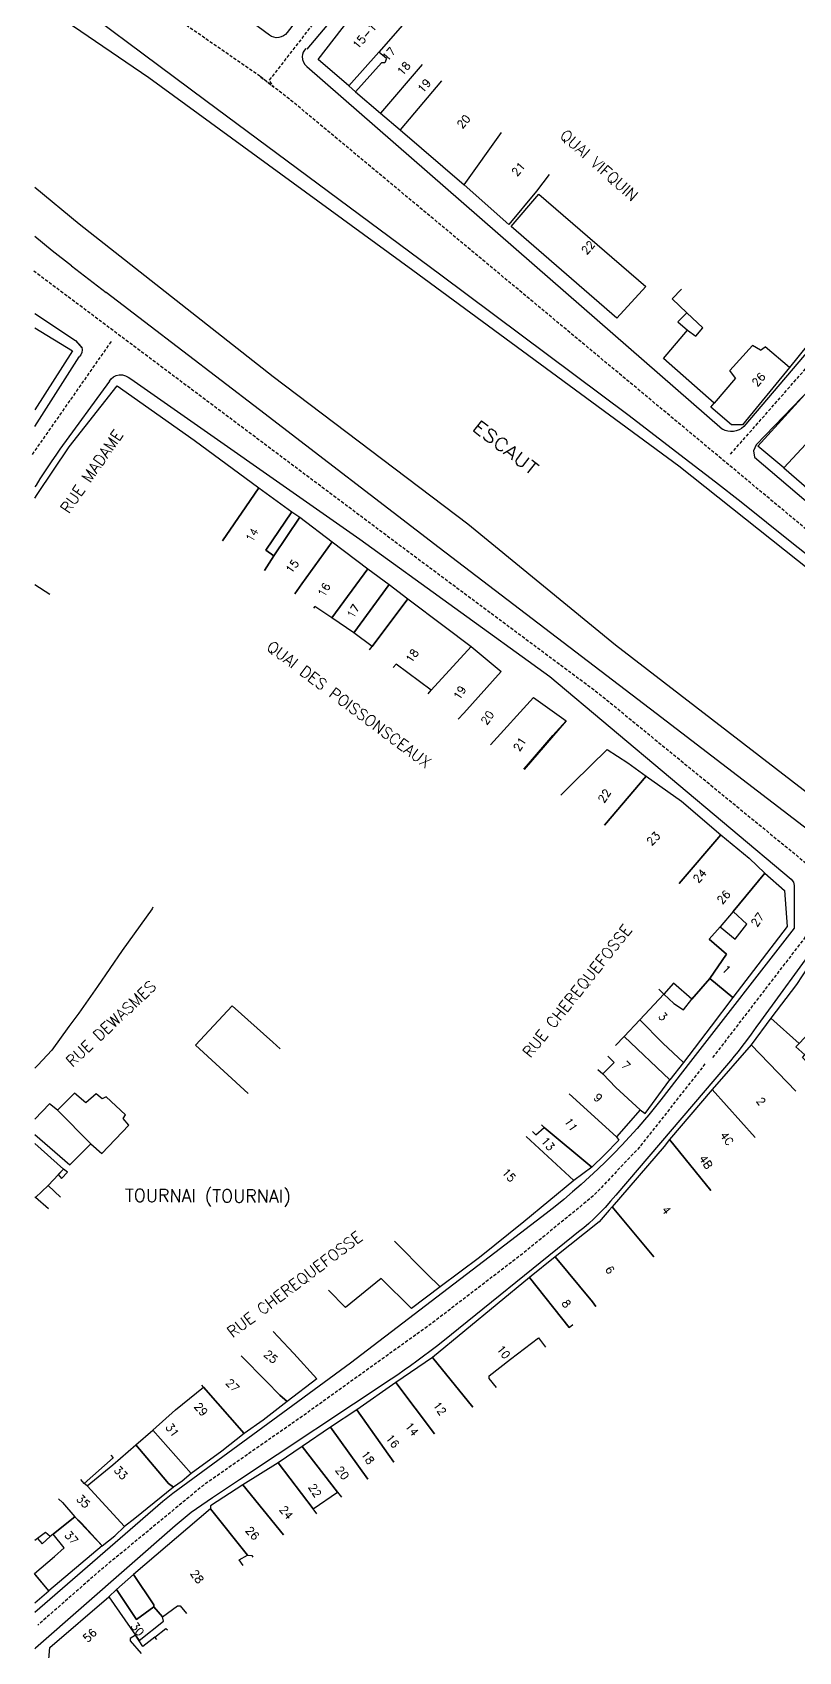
# Model space of a CAD drawing. Header units: millimetres. Extents: x 80999 to 82003, y 144000 to 145000.
# Drawn here: x 80999.6 to 81119.2, y 144166.1 to 144418.9 of the extents above; entities that cross this region are included whole.
import ezdxf
from ezdxf.enums import TextEntityAlignment as Align

# ---------------------------------------------------------------- set-up
doc = ezdxf.new("R2010")
doc.units = ezdxf.units.MM
doc.linetypes.add('DASHED', pattern=[0.75, 0.5, -0.25])
for name, color, linetype in [('W0001', 6, 'DASHED'), ('W0008', 7, 'CONTINUOUS'), ('W0100', 7, 'CONTINUOUS'), ('W0500', 5, 'DASHED'), ('W0515', 5, 'CONTINUOUS'), ('W0980', 7, 'CONTINUOUS'), ('W0989', 7, 'CONTINUOUS'), ('W0991', 7, 'CONTINUOUS')]:
    doc.layers.add(name, color=color, linetype=linetype)
doc.styles.get("Standard").update_dxf_attribs({"font": 'romans.shx', "width": 0.85})

msp = doc.modelspace()

# ---------------------------------------------------------------- linework, layer by layer
at = {"layer": 'W0001', "flags": 128}
for points in [[(81142.91, 144322.63), (81141.32, 144323.91), (81040.12, 144408.22), (81035.14, 144412.09), (81037.26, 144410.43), (81036.63, 144411.46), (81057.7, 144438.67), (81092.34, 144483.98), (81119.31, 144520.12), (81132.68, 144542.88), (81144.81, 144568.38)], [(81108.59, 144353.07), (81130.27, 144377.74), (81155.37, 144408.35), (81177.3, 144439.62), (81189.85, 144459.19), (81201.73, 144475.55), (81217.77, 144502.13), (81225.41, 144517.88), (81237.13, 144542.3)], [(81035.14, 144412.09), (81000.74, 144435.9)], [(80999.82, 144381.73), (81057.07, 144338.78), (81087.9, 144315.81), (81121.92, 144287.94), (81130.94, 144279.26), (81152, 144258.2)], [(80999.62, 144353.03), (81011.96, 144370.68)], [(81105.85, 144258.83), (81124.79, 144283.5)], [(81104.6, 144257.84), (81094.37, 144244.82), (81087.11, 144237.16), (81075.99, 144228.08), (81062.03, 144217.37), (81042.03, 144203), (81026.3, 144192.02), (81009.96, 144178.53), (81000.47, 144170.19)]]:
    msp.add_lwpolyline(points, dxfattribs=at)
at = {"layer": 'W0008'}
for p, q in [((81055.02, 144431.3), (81042.44, 144416.31)), ((81005.72, 144382.47), (81011.12, 144378.34)), ((81112.59, 144354.54), (81122.59, 144364.88))]:
    msp.add_line(p, q, dxfattribs=at)
for points in [[(81071.26, 144460.27), (81039.39, 144418.92), (81039.13, 144418.63), (81038.81, 144418.4), (81038.46, 144418.23), (81038.08, 144418.13), (81037.69, 144418.12), (81037.3, 144418.19), (81036.94, 144418.33), (81036.62, 144418.53), (81001.5, 144444.38)], [(81168.51, 144430.9), (81163.43, 144423.36), (81153.63, 144409.78), (81148.47, 144403.03), (81135.93, 144387.41), (81123.7, 144372.71), (81110.66, 144357.39), (81110.32, 144357.08), (81109.92, 144356.86), (81109.49, 144356.71), (81109.06, 144356.63), (81108.61, 144356.61), (81108.17, 144356.67), (81107.75, 144356.79), (81107.35, 144356.97)], [(81000, 144428.23), (81026.71, 144408.33), (81063.35, 144381.08), (81092.57, 144359.27), (81102.24, 144351.85), (81106.24, 144348.75), (81110.23, 144345.62), (81114.2, 144342.47), (81118.15, 144339.3), (81121.11, 144336.92), (81124.06, 144334.52), (81127, 144332.11), (81129.92, 144329.67), (81134, 144326.23), (81138.06, 144322.78), (81140.87, 144320.34)], [(81042.31, 144416.41), (81042.07, 144416.15), (81041.89, 144415.85), (81041.78, 144415.51), (81041.74, 144415.16), (81041.79, 144414.72), (81041.93, 144414.3), (81042.15, 144413.93), (81042.45, 144413.61), (81080.43, 144380.48), (81107.35, 144356.98)], [(81005.72, 144382.47), (81002.72, 144384.85), (81000, 144387.05)], [(81125.47, 144290.72), (81096.97, 144312.58), (81063.13, 144338.46), (81035.05, 144360.01), (81011.12, 144378.34)], [(81000, 144375.05), (81006.36, 144370.83), (81007.38, 144369.68), (81006.38, 144370.84), (81007.35, 144369.79), (81007.4, 144369.38), (81007.34, 144368.97), (81007.17, 144368.59), (81006.92, 144368.27)], [(81000, 144357.39), (81006.92, 144368.27)], [(81011.64, 144364.5), (81011.93, 144364.86), (81012.29, 144365.16), (81012.71, 144365.36), (81013.16, 144365.46), (81013.67, 144365.45), (81014.15, 144365.31), (81014.59, 144365.09), (81014.99, 144364.83), (81050.72, 144339.79), (81080.37, 144318.37), (81118.08, 144286.67), (81118.4, 144286.21), (81118.54, 144285.7), (81118.53, 144279.03), (81102.36, 144258.2)], [(81011.64, 144364.5), (81003.91, 144353.85), (81003.26, 144352.94), (81002.64, 144352.02), (81002.02, 144351.09), (81001.41, 144350.15), (81000.79, 144349.21), (81000.18, 144348.25), (81000, 144347.97)], [(81112.59, 144354.54), (81112.15, 144353.62), (81112.35, 144352.61), (81144.89, 144324.85)], [(81122.06, 144276.59), (81113.25, 144264.5), (81112.53, 144263.51), (81111.82, 144262.51), (81111.09, 144261.52), (81110.35, 144260.54), (81109.77, 144259.8), (81109.17, 144259.06), (81108.56, 144258.32), (81107.94, 144257.6), (81090.71, 144237.35), (81089.88, 144236.39), (81089.03, 144235.44), (81088.16, 144234.51), (81087.26, 144233.62), (81086.48, 144232.92), (81085.67, 144232.25), (81084.85, 144231.59), (81084.02, 144230.94), (81063.66, 144214.5), (81062.67, 144213.71), (81061.67, 144212.94), (81060.65, 144212.18), (81059.64, 144211.43), (81058.65, 144210.71), (81057.65, 144210), (81056.65, 144209.29), (81055.63, 144208.61), (81031.93, 144192.9), (81027.73, 144190.08), (81026.89, 144189.52), (81026.06, 144188.95), (81025.23, 144188.37), (81024.42, 144187.77), (81023.78, 144187.27), (81023.14, 144186.76), (81022.52, 144186.24), (81021.9, 144185.71), (81000.09, 144166.61), (81000, 144166.51)], [(81102.36, 144258.2), (81097.72, 144252.24), (81097.09, 144251.45), (81096.46, 144250.65), (81095.82, 144249.87), (81095.17, 144249.09), (81094, 144247.76), (81092.82, 144246.44), (81091.62, 144245.15), (81090.4, 144243.87), (81089.14, 144242.62), (81087.87, 144241.4), (81086.57, 144240.19), (81085.25, 144239.01), (81083.92, 144237.84), (81082.57, 144236.68), (81081.2, 144235.56), (81079.8, 144234.46), (81071.78, 144228.33), (81049.28, 144211.11), (81039.5, 144203.9), (81021.55, 144190.77), (81019.97, 144189.51), (81000, 144172.15)]]:
    msp.add_lwpolyline(points, dxfattribs=at)
at = {"layer": 'W0100'}
for p, q in [((81044.23, 144414.72), (81056.07, 144430.04)), ((81060.31, 144423.4), (81053.71, 144415.86)), ((81053.71, 144415.86), (81049, 144410.62)), ((81054.91, 144414.85), (81053.71, 144415.86)), ((81049, 144410.62), (81044.23, 144414.72)), ((81050.07, 144409.69), (81054.09, 144414.21)), ((81060.46, 144413.95), (81053.96, 144406.35)), ((81054.64, 144414.21), (81054.09, 144414.21)), ((81054.91, 144414.85), (81054.64, 144414.21)), ((81049, 144410.62), (81050.07, 144409.69)), ((81063.46, 144411.37), (81057.01, 144403.73)), ((81050.07, 144409.69), (81053.96, 144406.35)), ((81053.96, 144406.35), (81057.01, 144403.73)), ((81057.01, 144403.73), (81067, 144395.13)), ((81067, 144395.13), (81072.85, 144403.29)), ((81147.84, 144404.09), (81117.77, 144366.6)), ((81074.01, 144388.96), (81067, 144395.13)), ((81078.29, 144394.17), (81074.01, 144388.96)), ((81074.34, 144388.61), (81078.68, 144393.68)), ((81090.83, 144374.34), (81074.34, 144388.61)), ((81112, 144370.04), (81108.46, 144366.15)), ((81113.26, 144369.33), (81112, 144370.04)), ((81113.26, 144369.33), (81113.99, 144369.85)), ((81117.77, 144366.6), (81113.99, 144369.85)), ((81106.03, 144361.04), (81098.13, 144368.02)), ((81109.34, 144364.94), (81106.03, 144361.04)), ((81109.34, 144364.94), (81108.46, 144366.15)), ((81117.77, 144366.6), (81110.45, 144357.63)), ((81105.53, 144360.42), (81106.03, 144361.04)), ((81108.75, 144357.64), (81105.53, 144360.42)), ((81110.45, 144357.63), (81108.75, 144357.64)), ((81116.92, 144350.93), (81120.88, 144347.48))]:
    msp.add_line(p, q, dxfattribs=at)
for points in [[(81080.29, 144396.76), (81078.29, 144394.17)], [(81078.68, 144393.68), (81095.36, 144379.28), (81090.83, 144374.34)], [(81101.77, 144375.16), (81099.46, 144377.33), (81100.92, 144378.83)], [(81098.13, 144368.02), (81101.85, 144372.45), (81103.15, 144371.49), (81104.29, 144372.78), (81101.77, 144375.16)], [(81101.85, 144372.45), (81103.15, 144371.49), (81104.29, 144372.78), (81101.77, 144375.16), (81100.39, 144373.75), (81101.85, 144372.45)], [(81000, 144372.81), (81005.89, 144369.23)], [(81005.89, 144369.23), (81000, 144359.99)], [(81000, 144346.19), (81000.35, 144346.75), (81005.35, 144354.22), (81012.86, 144363.73), (81024.86, 144355.28), (81034.97, 144347.8)], [(81116.92, 144350.93), (81112.85, 144354.31), (81122.34, 144364.76), (81123.27, 144364.05)], [(81127.05, 144354.28), (81123.04, 144357.56), (81116.92, 144350.93)], [(81029.31, 144339.55), (81032.95, 144344.85), (81034.97, 144347.8), (81040.13, 144344.09)], [(81034.97, 144347.8), (81032.95, 144344.85), (81029.31, 144339.55)], [(81040.13, 144344.09), (81036.07, 144338.1), (81037.3, 144337.19), (81035.83, 144334.88)], [(81035.83, 144334.88), (81037.3, 144337.19), (81041.37, 144343.23), (81046.39, 144339.4)], [(81041.37, 144343.23), (81037.3, 144337.19), (81036.07, 144338.1), (81040.13, 144344.09), (81041.37, 144343.23)], [(81046.39, 144339.4), (81041.68, 144332.82), (81040.59, 144331.26)], [(81040.59, 144331.26), (81041.68, 144332.82), (81046.39, 144339.4), (81051.99, 144335.15)], [(81051.99, 144335.15), (81046.38, 144327.52), (81043.72, 144329.3), (81043.52, 144329.03)], [(81055.28, 144332.71), (81049.78, 144325.15), (81046.38, 144327.52), (81051.99, 144335.15), (81055.28, 144332.71)], [(81002.33, 144331.18), (81000, 144332.65)], [(81058.24, 144330.5), (81052.64, 144323.02), (81049.78, 144325.15), (81055.28, 144332.71), (81058.24, 144330.5)], [(81052.25, 144322.49), (81052.64, 144323.02), (81058.24, 144330.5), (81063.91, 144326.21), (81068.13, 144323.05)], [(81068.13, 144323.05), (81061.86, 144316.19), (81056.41, 144320.28), (81055.92, 144319.73)], [(81061.37, 144315.62), (81061.86, 144316.19), (81068.13, 144323.05), (81072.77, 144319.11)], [(81072.77, 144319.11), (81066.98, 144312.62), (81066.09, 144311.66)], [(81071.1, 144307.67), (81077.84, 144315.09), (81082.92, 144311.43), (81077.07, 144304.73), (81076.33, 144303.85)], [(81071.1, 144307.67), (81077.84, 144315.09), (81082.92, 144311.43), (81076.4, 144303.8)], [(81076.33, 144303.85), (81077.07, 144304.73), (81080.84, 144309.11), (81082.92, 144311.43), (81076.4, 144303.8)], [(81082.08, 144299.82), (81084.08, 144301.79), (81089.34, 144306.94), (81092.57, 144304.84), (81095.42, 144302.78)], [(81095.42, 144302.78), (81088.9, 144295.13)], [(81088.9, 144295.13), (81095.42, 144302.78), (81100.93, 144298.89), (81107.09, 144293.62)], [(81107.09, 144293.62), (81100.55, 144286.04)], [(81100.55, 144286.04), (81107.09, 144293.62), (81111.48, 144289.97), (81113.95, 144287.63)], [(81113.95, 144287.63), (81109.02, 144281.67), (81106.95, 144279.27), (81105.25, 144277.34), (81107.97, 144274.98), (81105.36, 144271.18), (81102.56, 144267.93), (81099.71, 144270.43), (81098.18, 144268.74), (81097.38, 144269.51)], [(81108.94, 144268.22), (81105.36, 144271.18), (81107.97, 144274.98), (81105.25, 144277.34), (81106.95, 144279.27), (81109.32, 144277.35), (81111.16, 144279.66), (81109.02, 144281.67), (81113.95, 144287.63), (81116.99, 144284.94), (81117.41, 144279.29), (81108.94, 144268.22)], [(81018.44, 144282.33), (81018.33, 144282.07), (81013.61, 144275.58), (81009.79, 144269.92), (81006.86, 144265.78), (81005.29, 144263.66), (81002.67, 144260), (81000.44, 144257.67), (81000, 144257.2)], [(81130.59, 144272.99), (81124.55, 144278.16), (81120.67, 144272.97), (81118.89, 144270.23), (81114.86, 144264.96), (81119.29, 144261.05), (81120.98, 144262.82), (81130.59, 144272.99)], [(81097.38, 144269.51), (81098.18, 144268.74), (81094.44, 144264.7), (81092, 144262.14), (81090.63, 144260.71)], [(81108.94, 144268.22), (81105.56, 144263.76), (81101.24, 144258.04), (81098.03, 144261.09), (81094.44, 144264.7), (81098.18, 144268.74), (81099.74, 144267.29), (81101.24, 144266.27), (81102.56, 144267.93), (81105.36, 144271.18), (81108.94, 144268.22)], [(81033.28, 144253.23), (81025.1, 144260.75), (81030.79, 144266.9), (81037.15, 144261.22), (81038.27, 144260.2)], [(81099.1, 144255.34), (81092, 144262.14), (81094.44, 144264.7), (81098.03, 144261.09), (81101.24, 144258.04), (81099.1, 144255.34)], [(81114.86, 144264.96), (81111.83, 144260.83), (81118.77, 144253.58)], [(81121.48, 144257.08), (81119.8, 144258.83), (81120.21, 144259.27), (81118.8, 144260.49), (81119.29, 144261.05), (81114.86, 144264.96)], [(81089.43, 144259.05), (81090.44, 144258.07), (81088.64, 144256.27), (81090.69, 144254.16), (81094.46, 144250.65), (81095.29, 144250.08), (81099.1, 144255.34), (81092, 144262.14), (81099.1, 144255.34)], [(81099.1, 144255.34), (81092, 144262.14), (81090.63, 144260.71)], [(81111.83, 144260.83), (81105.72, 144253.87), (81112.45, 144246.33)], [(81118.77, 144253.58), (81111.83, 144260.83)], [(81087.88, 144256.96), (81088.64, 144256.27), (81090.69, 144254.16), (81094.46, 144250.65)], [(81105.72, 144253.87), (81099.04, 144246.05), (81105.52, 144238.08)], [(81112.45, 144246.33), (81105.72, 144253.87)], [(81003.54, 144250.62), (81002.27, 144251.6), (81000, 144249.2)], [(81006.21, 144253.27), (81003.54, 144250.62), (81008.74, 144245.34), (81010.45, 144243.84), (81014.65, 144248.3), (81013.78, 144249.29), (81014.16, 144249.91), (81011.15, 144252.7), (81010.51, 144252.38), (81009.55, 144253.18), (81007.94, 144251.77), (81006.21, 144253.27)], [(81094.46, 144250.65), (81090.79, 144246.45), (81083.38, 144253.18)], [(81083.38, 144253.18), (81090.79, 144246.45), (81091.18, 144245.95), (81088.94, 144243.65), (81086.96, 144241.74)], [(81000, 144246.82), (81005.47, 144242.08), (81008.74, 144245.34), (81003.54, 144250.62)], [(81076.71, 144246.5), (81084.15, 144239.64), (81076.3, 144233.17), (81069.4, 144227.62), (81063.29, 144223.04)], [(81086.96, 144241.74), (81084.15, 144239.64), (81076.71, 144246.5)], [(81077.69, 144247.28), (81078.21, 144246.78), (81079.51, 144247.92), (81086.96, 144241.74)], [(81086.96, 144241.74), (81079.51, 144247.92), (81079.07, 144248.33)], [(81099.04, 144246.05), (81098.22, 144244.92), (81090.13, 144235.5), (81096.6, 144227.71)], [(81105.52, 144238.08), (81099.04, 144246.05)], [(81000, 144237.1), (81000.11, 144236.99), (81002.06, 144238.87), (81004.46, 144241.4), (81000, 144245.42)], [(81004.46, 144241.4), (81003.65, 144240.55), (81004.16, 144239.96), (81005.08, 144240.93), (81004.46, 144241.4)], [(81002.12, 144235.19), (81000.11, 144236.99), (81002.06, 144238.87), (81004.01, 144237.05)], [(81002.12, 144235.19), (81000.11, 144236.99), (81000, 144237.1)], [(81090.13, 144235.5), (81089.64, 144234.99), (81088.07, 144233.16), (81081.23, 144227.69), (81087.05, 144220.69), (81087.59, 144219.97)], [(81096.6, 144227.71), (81090.13, 144235.5)], [(81063.29, 144223.04), (81061.2, 144225.04), (81056.14, 144230.18)], [(81081.23, 144227.69), (81077.2, 144224.49), (81083.4, 144216.69), (81084, 144217.12)], [(81087.59, 144219.97), (81087.05, 144220.69), (81081.23, 144227.69)], [(81063.29, 144223.04), (81058.77, 144219.65), (81054.06, 144224.33), (81048.49, 144219.81), (81045.82, 144222.48)], [(81077.2, 144224.49), (81062.09, 144211.99), (81068.38, 144204.22)], [(81083.42, 144216.66), (81083.4, 144216.69), (81077.2, 144224.49)], [(81037.19, 144216.03), (81037.98, 144215.19), (81040.4, 144212.62), (81044.02, 144208.67)], [(81072.08, 144207.28), (81070.9, 144208.72), (81070.9, 144209.1), (81074.22, 144211.73), (81078.6, 144215.05), (81079.72, 144213.6)], [(81032.19, 144212.24), (81036.11, 144208.27), (81038.26, 144206.1), (81039.4, 144205.14)], [(81044.02, 144208.67), (81039.4, 144205.14), (81038.26, 144206.1), (81036.11, 144208.27), (81032.19, 144212.24)], [(81062.09, 144211.99), (81056.37, 144208.06), (81062.36, 144200.04)], [(81068.38, 144204.22), (81062.09, 144211.99)], [(81056.37, 144208.06), (81050.25, 144203.82), (81056.03, 144195.66)], [(81062.36, 144200.04), (81056.37, 144208.06)], [(81026.3, 144207.36), (81032.69, 144200.14), (81029.19, 144197.34), (81024.41, 144193.86), (81018.43, 144200.62), (81021.95, 144203.8), (81026.3, 144207.36)], [(81039.4, 144205.14), (81035.65, 144202.22), (81032.69, 144200.14), (81026.3, 144207.36), (81026.04, 144207.65)], [(81050.25, 144203.82), (81046.13, 144201.1), (81051.97, 144192.97)], [(81056.03, 144195.66), (81050.25, 144203.82)], [(81024.41, 144193.86), (81023.02, 144192.69), (81021.66, 144191.76), (81020.85, 144192.33), (81019.18, 144194.3), (81015.77, 144198.33), (81018.43, 144200.62), (81024.41, 144193.86)], [(81046.13, 144201.1), (81041.7, 144198.08), (81047.25, 144190.95), (81047.85, 144190.17)], [(81051.97, 144192.97), (81046.13, 144201.1)], [(81021.66, 144191.76), (81015.62, 144186.86), (81013.97, 144185.59), (81008.17, 144191.92), (81012.17, 144195.21), (81015.77, 144198.33), (81019.18, 144194.3), (81020.85, 144192.33), (81021.66, 144191.76)], [(81041.7, 144198.08), (81037.96, 144195.51), (81043.44, 144188.34), (81047.25, 144190.95), (81041.7, 144198.08)], [(81012.21, 144196.31), (81007.71, 144192.33), (81007.17, 144192.93)], [(81011.85, 144196.71), (81012.21, 144196.31)], [(81037.96, 144195.51), (81032.44, 144192.11), (81038.83, 144184.31)], [(81044.03, 144187.55), (81043.44, 144188.34), (81037.96, 144195.51)], [(81013.97, 144185.59), (81008.17, 144191.92), (81007.71, 144192.33), (81007.17, 144192.93)], [(81032.44, 144192.11), (81027.44, 144188.82), (81027.43, 144188.33), (81033.18, 144181.09), (81033.86, 144181.06), (81034.04, 144180.82)], [(81038.83, 144184.31), (81032.44, 144192.11)], [(81003.69, 144189.92), (81004.29, 144189.33), (81006.22, 144187.1), (81002.38, 144184.01), (81001.68, 144184.64), (81000.4, 144183.73), (81000, 144183.43)], [(81003.69, 144189.92), (81004.29, 144189.33), (81006.22, 144187.1), (81010.51, 144182.59), (81012.47, 144184.15), (81013.97, 144185.59)], [(81027.43, 144188.33), (81015.38, 144178.07), (81018.57, 144173.37), (81018.57, 144173.03), (81019.93, 144171.47), (81022.27, 144173.19), (81022.68, 144173.19), (81023.68, 144172)], [(81032.51, 144179.52), (81031.91, 144180.36), (81033.18, 144181.09), (81027.43, 144188.33)], [(81010.51, 144182.59), (81002.2, 144175.55), (80999.92, 144178.25), (81003.06, 144180.9), (81004.6, 144182.24), (81002.85, 144184.38), (81006.22, 144187.1), (81007.27, 144186.1), (81010.51, 144182.59)], [(81001.68, 144184.64), (81000.4, 144183.73), (81001.12, 144182.89), (81002.38, 144184.01), (81001.68, 144184.64)], [(81002.2, 144175.55), (81000, 144178.15)], [(81012.77, 144175.76), (81015.85, 144171.08), (81018.57, 144173.03), (81018.57, 144173.37), (81015.38, 144178.07), (81012.77, 144175.76)], [(81000, 144173.69), (81002.2, 144175.55)], [(81011.56, 144174.62), (81015.71, 144168.62), (81016.27, 144167.81), (81020.07, 144170.81), (81019.93, 144171.47), (81018.57, 144173.03), (81015.85, 144171.08), (81012.77, 144175.76), (81011.56, 144174.62)], [(81010.25, 144156.36), (81002.19, 144164.89), (81002.33, 144166.68), (81011.56, 144174.62), (81015.71, 144168.62), (81014.89, 144168.08), (81014.89, 144167.76), (81016.59, 144165.75)], [(81015.71, 144168.62), (81014.89, 144168.08), (81014.89, 144167.76), (81016.59, 144165.75)], [(81019.04, 144167.92), (81018.71, 144168.32), (81016.88, 144166.84), (81015.71, 144168.62)], [(81018.71, 144168.32), (81020.44, 144169.64), (81020.7, 144169.43)], [(81019.04, 144167.92), (81018.71, 144168.32)]]:
    msp.add_lwpolyline(points, dxfattribs=at)
at = {"layer": 'W0515'}
for points in [[(81139.52, 144319.31), (81127.4, 144329.82), (81100.5, 144351.18), (81058.99, 144381.78), (81017.78, 144411.83), (81000, 144424.02)], [(81000, 144394.78), (81006.93, 144389.06), (81037.22, 144365.21), (81067.56, 144342.21), (81090.61, 144323.31), (81128.11, 144294.41), (81135.49, 144287.8), (81143.69, 144278.9), (81154.78, 144290.27)]]:
    msp.add_lwpolyline(points, dxfattribs=at)

# ---------------------------------------------------------------- texts
at = {"layer": 'W0500', "width": 1.2}
msp.add_text('ESCAUT', height=2, rotation=322.2169, dxfattribs=at).set_placement((81073.47, 144354.1), align=Align.MIDDLE)
at = {"layer": 'W0980'}
msp.add_text('TOURNAI (TOURNAI)', height=2, rotation=359.7003, dxfattribs=at).set_placement((81027.01, 144237.1), align=Align.MIDDLE)
at = {"layer": 'W0989'}
for s, rotation, p in [('QUAI VIFQUIN', 318.2247, (81088.02, 144398.14)), ('RUE MADAME', 55.4249, (81008.87, 144350.38)), ('QUAI DES POISSONSCEAUX', 323.1164, (81049, 144313.9)), ('RUE CHEREQUEFOSSE', 51.4852, (81084.71, 144269.18)), ('RUE DEWASMES', 43.2801, (81011.88, 144264.14)), ('RUE CHEREQUEFOSSE', 37.1255, (81040.6, 144223.37))]:
    msp.add_text(s, height=1.75, rotation=rotation, dxfattribs=at).set_placement(p, align=Align.MIDDLE)
at = {"layer": 'W0991'}
for s, rotation, p in [('15-16 ', 48.9982, (81052.07, 144419.11)), ('17 ', 48.9432, (81055.56, 144415.88)), ('18 ', 48.9292, (81057.87, 144413.64)), ('19 ', 48.9177, (81061.06, 144410.94)), ('20 ', 48.91, (81067.2, 144405.35)), ('21 ', 48.9033, (81075.75, 144397.93)), ('22 ', 48.8974, (81086.64, 144385.68)), ('26 ', 48.9948, (81113.27, 144365.06)), ('14', 59.948, (81033.91, 144340.46)), ('15', 52.8238, (81040.19, 144335.54)), ('16', 60.9656, (81045.15, 144331.89)), ('17', 60.2429, (81049.71, 144328.56)), ('18', 54.8348, (81058.89, 144321.58)), ('19', 57.7962, (81066.32, 144315.82)), ('20', 54.6148, (81070.63, 144311.92)), ('21', 57.3417, (81075.69, 144307.77)), ('22', 56.1741, (81088.9, 144299.71)), ('23', 45.0003, (81096.55, 144293.03)), ('24', 47.8516, (81103.79, 144287.2)), ('26', 47.5114, (81107.52, 144283.9)), ('27', 53.7531, (81112.81, 144280.38)), ('1', 317.1893, (81107.94, 144272.6)), ('3', 312.5279, (81098.04, 144265.25)), ('7', 314.7888, (81092.25, 144257.59)), ('9', 315.6376, (81087.92, 144252.55)), ('2', 305.5567, (81113.36, 144251.99)), ('11', 304.1124, (81083.69, 144248.36)), ('13', 309.5855, (81080.1, 144245.35)), ('4C', 308.0992, (81108.01, 144246.19)), ('15', 312.3441, (81074, 144240.48)), ('4B', 307.0986, (81104.74, 144242.53)), ('4', 307.749, (81098.56, 144234.98)), ('6', 305.0981, (81089.77, 144225.67)), ('8', 307.0834, (81082.97, 144220.39)), ('10', 307.9696, (81073.16, 144212.85)), ('25', 319.167, (81036.86, 144212.1)), ('27', 314.6049, (81030.88, 144207.62)), ('29', 311.2209, (81025.95, 144203.89)), ('12', 305.2081, (81063.2, 144204.03)), ('31', 306.9782, (81021.46, 144200.64)), ('14', 308.6984, (81058.84, 144200.8)), ('16', 306.9407, (81055.85, 144198.93)), ('18', 304.9393, (81051.97, 144196.38)), ('33', 313.2647, (81013.43, 144193.99)), ('20', 308.8351, (81048.01, 144193.95)), ('35', 315.4317, (81007.56, 144189.52)), ('22', 302.2151, (81043.73, 144191.2)), ('24', 309.4344, (81039.26, 144187.77)), ('26', 312.5814, (81033.97, 144184.54)), ('37', 312.4984, (81005.71, 144183.83)), ('28', 306.2356, (81025.33, 144177.77)), ('30', 308.9781, (81016.02, 144169.57)), ('56', 43.4993, (81008.58, 144168.6))]:
    msp.add_text(s, height=1.25, rotation=rotation, dxfattribs=at).set_placement(p, align=Align.MIDDLE)

doc.saveas('drawing.dxf')
